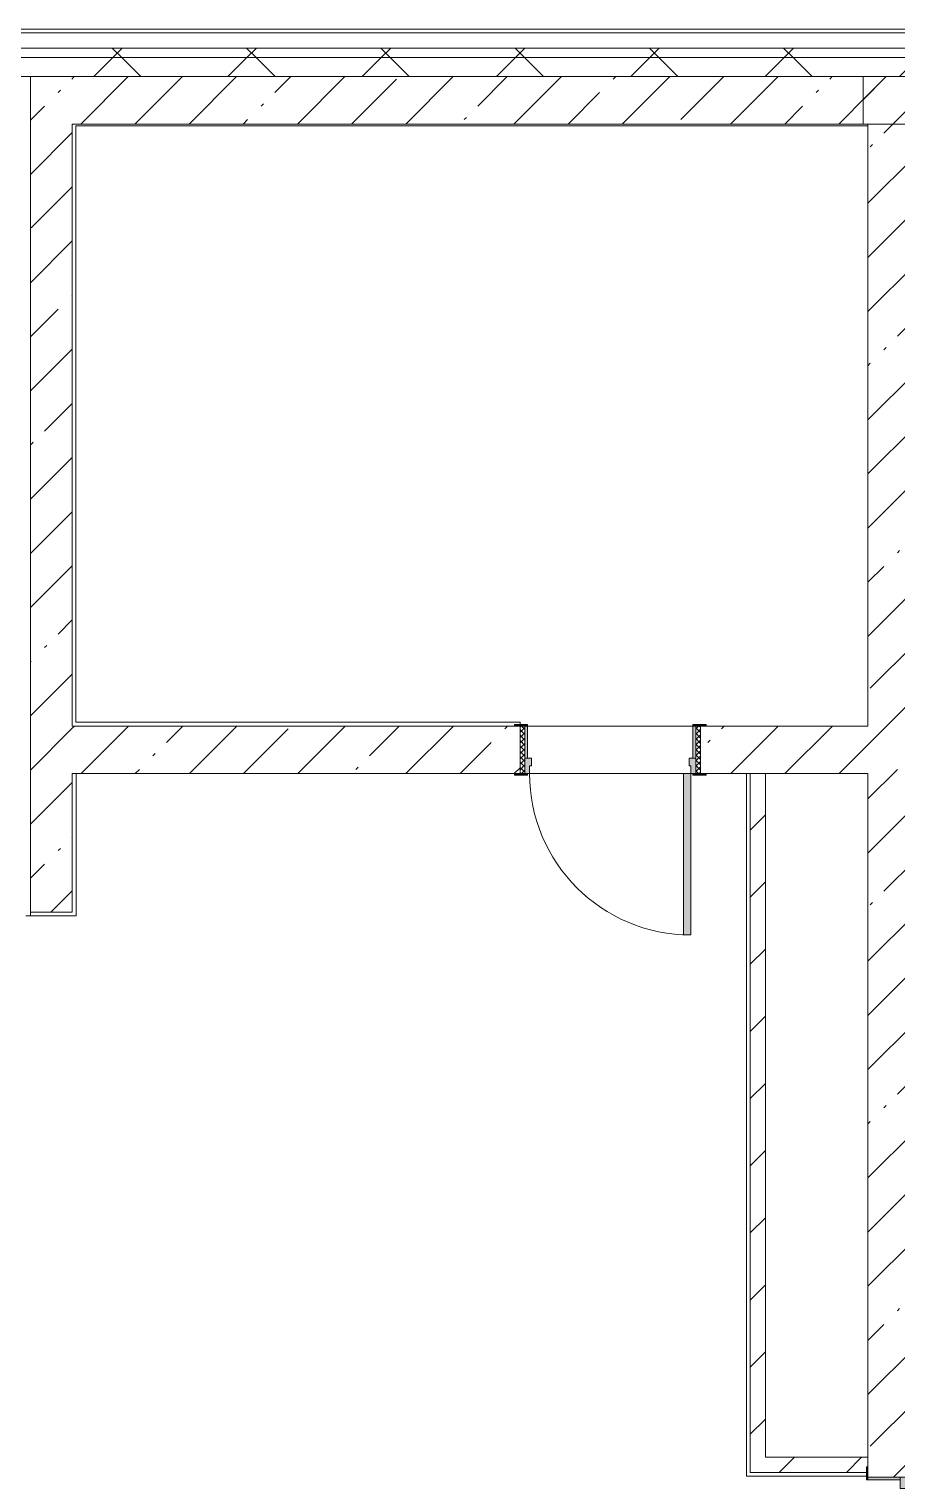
# Model space of a CAD drawing. Header units: millimetres. Extents: x 35316 to 242799, y -8553 to 29000.
# Drawn here: x 192669 to 197239, y 19695 to 27350 of the extents above; entities that cross this region are included whole.
import ezdxf

# ---------------------------------------------------------------- set-up
doc = ezdxf.new("R2010")
doc.units = ezdxf.units.MM
for name, color, linetype, lineweight, true_color in [('A-DOOR-3', 7, 'Continuous', 5, 0xaaaaaa), ('A-DOOR-4', 7, 'Continuous', 5, 0xe2e2e2), ('A-DOOR-FRAM-2', 7, 'Continuous', 5, 0xe2e2e2), ('A-DOOR-FRAM-3', 7, 'Continuous', 5, 0xaaaaaa), ('A-FLOR-3', 7, 'Continuous', 5, 0xaaaaaa)]:
    doc.layers.add(name, color=color, linetype=linetype, lineweight=lineweight, true_color=true_color)
for name, color, linetype, lineweight in [('A-WALL', 7, 'Continuous', 9), ('A-WALL-2', 7, 'Continuous', 5), ('I-WALL-5', 7, 'Continuous', 5)]:
    doc.layers.add(name, color=color, linetype=linetype, lineweight=lineweight)
pattern_1 = [(45, (107926.8, 0), (-353.5534, 353.5534), []), (135, (107926.8, 0), (-353.5534, -353.5534), [])]
pattern_2 = [(45, (107926.8, 0), (-285.1231, 285.1231), []), (45, (108211.92, 0), (-285.1231, 285.1231), [504.031, -100.806, 16.764, -84.042])]
pattern_3 = [(45, (107926.8, 0), (-176.7767, 176.7767), [])]

# ---------------------------------------------------------------- blocks, each defined once
blk = doc.blocks.new('110_Дверь_СКБ_2Ст - Д-1_л_Лестничная клетка EIS60 2-32359692-3_3_2_птичка')
at = {"layer": 'A-DOOR-4'}
for points in [[(662.5, 1025), (612.5, 1025), (612.5, 125), (662.5, 125)], [(-587.5, 525), (-637.5, 525), (-637.5, 125), (-587.5, 125)], [(712.5, -125), (712.5, 45), (697.5, 45), (697.5, -125)]]:
    blk.add_hatch(color=256, dxfattribs=at).paths.add_polyline_path(points)
h = blk.add_hatch(color=256, dxfattribs=at)
h.paths.add_polyline_path([(712.5, 125), (662.5, 125), (662.5, 75), (652.5, 75), (652.5, 45), (712.5, 45)])
h.paths.add_polyline_path([(-627.5, 45), (-627.5, 75), (-637.5, 75), (-637.5, 125), (-687.5, 125), (-687.5, 45)])
at = {"layer": 'A-DOOR-FRAM-2'}
for points in [[(-672.5, 125), (-672.5, 133), (-742.5, 133), (-742.5, 125)], [(767.5, 125), (767.5, 133), (697.5, 133), (697.5, 125)], [(-672.5, -125), (-672.5, 45), (-687.5, 45), (-687.5, -125)], [(-672.5, -133), (-672.5, -125), (-742.5, -125), (-742.5, -133)], [(767.5, -133), (767.5, -125), (697.5, -125), (697.5, -133)]]:
    blk.add_hatch(color=256, dxfattribs=at).paths.add_polyline_path(points)
at = {"layer": 'A-DOOR-3'}
for p, q in [((662.5, 1025), (612.5, 1025)), ((612.5, 1025), (612.5, 125)), ((662.5, 125), (662.5, 1025)), ((-637.5, 525), (-637.5, 125)), ((-587.5, 525), (-637.5, 525)), ((-587.5, 125), (-587.5, 525)), ((-637.5, 125), (-587.5, 125)), ((612.5, 125), (662.5, 125))]:
    blk.add_line(p, q, dxfattribs=at)
for centre, radius, start, end in [((662.5, 125), 900, 90, 180), ((-637.5, 125), 400, 360, 90)]:
    blk.add_arc(centre, radius, start, end, dxfattribs=at)
at = {"layer": 'A-DOOR-FRAM-3'}
for p, q in [((-672.5, 133), (-742.5, 133)), ((-742.5, 133), (-742.5, 125)), ((-742.5, 125), (-672.5, 125)), ((-637.5, 125), (-687.5, 125)), ((-687.5, 125), (-687.5, 45)), ((-672.5, 125), (-672.5, 133)), ((-637.5, 75), (-637.5, 125)), ((662.5, 125), (662.5, 75)), ((712.5, 125), (662.5, 125)), ((767.5, 133), (697.5, 133)), ((697.5, 133), (697.5, 125)), ((697.5, 125), (767.5, 125)), ((712.5, 45), (712.5, 125)), ((767.5, 125), (767.5, 133)), ((-687.5, 45), (-627.5, 45)), ((-672.5, 45), (-687.5, 45)), ((-687.5, 45), (-687.5, -125)), ((-672.5, -125), (-672.5, 45)), ((-627.5, 75), (-637.5, 75)), ((-627.5, 45), (-627.5, 75)), ((662.5, 75), (652.5, 75)), ((652.5, 75), (652.5, 45)), ((652.5, 45), (712.5, 45)), ((712.5, 45), (697.5, 45)), ((697.5, 45), (697.5, -125)), ((712.5, -125), (712.5, 45)), ((-672.5, -125), (-742.5, -125)), ((-742.5, -125), (-742.5, -133)), ((-742.5, -133), (-672.5, -133)), ((-687.5, -125), (-672.5, -125)), ((-672.5, -133), (-672.5, -125)), ((697.5, -125), (712.5, -125)), ((767.5, -125), (697.5, -125)), ((697.5, -125), (697.5, -133)), ((697.5, -133), (767.5, -133)), ((767.5, -133), (767.5, -125))]:
    blk.add_line(p, q, dxfattribs=at)
blk = doc.blocks.new('110_Дверь_СКБ_1Ст_Внутренняя1 - Д-8а 950x2100h _книгохранилище_ огнестойкая дверь_-32656878-3_3_2_птичка')
at = {"layer": 'A-DOOR-3'}
h = blk.add_hatch(dxfattribs=at)
h.set_pattern_fill('FP_193', color=256, style=0, pattern_type=2)
h.set_pattern_definition([(225, (1826.41, -189.685), (-14.14214, 14.14214), []), (135, (1826.41, -189.685), (14.14214, 14.14214), [])])
h.paths.add_polyline_path([(487.5, -125), (487.5, 125), (462.5, 125), (462.5, -125)])
at = {"layer": 'A-DOOR-4'}
h = blk.add_hatch(color=256, dxfattribs=at)
h.paths.add_polyline_path([(-437.5, -125), (-412.5, -125), (-412.5, -85), (-402.5, -85), (-402.5, -45), (-437.5, -45)])
h.paths.add_polyline_path([(462.5, -125), (462.5, -45), (427.5, -45), (427.5, -85), (437.5, -85), (437.5, -125)])
at = {"layer": 'A-DOOR-FRAM-2'}
for points in [[(-422.5, 125), (-422.5, 133), (-492.5, 133), (-492.5, 125)], [(-422.5, -45), (-422.5, 125), (-437.5, 125), (-437.5, -45)], [(517.5, 125), (517.5, 133), (447.5, 133), (447.5, 125)], [(462.5, -45), (462.5, 125), (447.5, 125), (447.5, -45)], [(-422.5, -133), (-422.5, -125), (-492.5, -125), (-492.5, -133)], [(437.5, -975), (437.5, -125), (397.5, -125), (397.5, -975)], [(517.5, -133), (517.5, -125), (447.5, -125), (447.5, -133)]]:
    blk.add_hatch(color=256, dxfattribs=at).paths.add_polyline_path(points)
at = {"layer": 'A-DOOR-FRAM-3'}
h = blk.add_hatch(dxfattribs=at)
h.set_pattern_fill('FP_194', color=256, style=0, pattern_type=2)
h.set_pattern_definition([(315, (-296.384, -189.685), (-14.1421, -14.1421), []), (225, (-296.384, -189.685), (-14.1421, 14.1421), [])])
h.paths.add_polyline_path([(-437.5, -125), (-437.5, 125), (-462.5, 125), (-462.5, -125)])
at = {"layer": 'A-DOOR-3'}
for p, q in [((397.5, -125), (437.5, -125)), ((397.5, -975), (397.5, -125)), ((437.5, -125), (437.5, -975)), ((437.5, -975), (397.5, -975))]:
    blk.add_line(p, q, dxfattribs=at)
blk.add_arc((437.5, -125), 850, 180, 270, dxfattribs=at)
at = {"layer": 'A-DOOR-FRAM-3'}
for p, q in [((-492.5, 133), (-422.5, 133)), ((-492.5, 125), (-492.5, 133)), ((-422.5, 125), (-492.5, 125)), ((-462.5, 125), (-437.5, 125)), ((-462.5, -125), (-462.5, 125)), ((-437.5, 125), (-437.5, -125)), ((-437.5, 125), (-422.5, 125)), ((-437.5, -45), (-437.5, 125)), ((-422.5, 133), (-422.5, 125)), ((-422.5, 125), (-422.5, -45)), ((447.5, 125), (447.5, 133)), ((447.5, 133), (517.5, 133)), ((447.5, -45), (447.5, 125)), ((447.5, 125), (462.5, 125)), ((517.5, 125), (447.5, 125)), ((462.5, -125), (462.5, 125)), ((462.5, 125), (487.5, 125)), ((462.5, 125), (462.5, -45)), ((487.5, 125), (487.5, -125)), ((517.5, 133), (517.5, 125)), ((-437.5, -45), (-402.5, -45)), ((-437.5, -125), (-437.5, -45)), ((-422.5, -45), (-437.5, -45)), ((-402.5, -45), (-402.5, -85)), ((427.5, -45), (462.5, -45)), ((427.5, -85), (427.5, -45)), ((462.5, -45), (447.5, -45)), ((462.5, -45), (462.5, -125)), ((-492.5, -125), (-422.5, -125)), ((-492.5, -133), (-492.5, -125)), ((-422.5, -133), (-492.5, -133)), ((-437.5, -125), (-462.5, -125)), ((-437.5, -124), (-422.5, -124)), ((-437.5, -125), (-437.5, -124)), ((-412.5, -125), (-437.5, -125)), ((-422.5, -125), (-437.5, -125)), ((-422.5, -124), (-422.5, -125)), ((-422.5, -125), (-422.5, -133)), ((-412.5, -85), (-412.5, -125)), ((-402.5, -85), (-412.5, -85)), ((437.5, -85), (427.5, -85)), ((437.5, -125), (437.5, -85)), ((462.5, -125), (437.5, -125)), ((447.5, -125), (447.5, -124)), ((447.5, -124), (462.5, -124)), ((462.5, -125), (447.5, -125)), ((447.5, -133), (447.5, -125)), ((447.5, -125), (517.5, -125)), ((517.5, -133), (447.5, -133)), ((462.5, -124), (462.5, -125)), ((487.5, -125), (462.5, -125)), ((517.5, -125), (517.5, -133))]:
    blk.add_line(p, q, dxfattribs=at)

msp = doc.modelspace()

# ---------------------------------------------------------------- hatches: boundary and pattern name
at = {"layer": 'A-WALL-2'}
h = msp.add_hatch(dxfattribs=at)
h.set_pattern_fill('FP_112', color=256, style=0, pattern_type=2)
h.set_pattern_definition(pattern_1)
h.paths.add_polyline_path([(201136.8, 27200), (201136.8, 27250), (192496.8, 27250), (192496.8, 27200), (201086.8, 27200)])
h = msp.add_hatch(dxfattribs=at)
h.set_pattern_fill('FP_112', color=256, style=0, pattern_type=2)
h.set_pattern_definition(pattern_1)
h.paths.add_polyline_path([(201086.8, 27100), (201086.8, 27200), (192496.8, 27200), (192496.8, 27100), (201029.1, 27100)])
at = {"layer": 'I-WALL-5'}
h = msp.add_hatch(dxfattribs=at)
h.set_pattern_fill('FP_108', color=256, style=0, pattern_type=2)
h.set_pattern_definition(pattern_2)
h.paths.add_polyline_path([(196790.2, 26850), (197086.8, 26850), (197086.8, 27100), (192676.8, 27100), (192676.8, 26850), (192896.8, 26850)])
h = msp.add_hatch(dxfattribs=at)
h.set_pattern_fill('FP_108', color=256, style=0, pattern_type=2)
h.set_pattern_definition(pattern_2)
h.paths.add_polyline_path([(200736.8, 26850), (200736.8, 27100), (197061.8, 27100), (197061.8, 26850), (198909.7, 26850)])
h = msp.add_hatch(dxfattribs=at)
h.set_pattern_fill('FP_108', color=256, style=0, pattern_type=2)
h.set_pattern_definition(pattern_2)
h.paths.add_polyline_path([(197336.8, 17270), (197336.8, 18325), (197086.8, 18325), (197086.8, 17270)])
h.paths.add_polyline_path([(197086.8, 19725), (197336.8, 19725), (197336.8, 27100), (197086.8, 27100), (197086.8, 19750)])
h = msp.add_hatch(dxfattribs=at)
h.set_pattern_fill('FP_108', color=256, style=0, pattern_type=2)
h.set_pattern_definition(pattern_2)
h.paths.add_polyline_path([(192676.8, 22700), (192896.8, 22700), (192896.8, 26850), (192676.8, 26850), (192676.8, 24578.7)])
h = msp.add_hatch(dxfattribs=at)
h.set_pattern_fill('FP_108', color=256, style=0, pattern_type=2)
h.set_pattern_definition(pattern_2)
h.paths.add_polyline_path([(196546.8, 23430), (197086.8, 23430), (197086.8, 23680), (196204.8, 23680), (196204.8, 23430), (196466.8, 23430)])
h.paths.add_polyline_path([(194670.8, 23430), (195254.8, 23430), (195254.8, 23680), (192896.8, 23680), (192896.8, 23430)])
h = msp.add_hatch(dxfattribs=at)
h.set_pattern_fill('FP_113', color=256, style=0, pattern_type=2)
h.set_pattern_definition(pattern_3)
h.paths.add_polyline_path([(196546.8, 19750), (196546.8, 23430), (196466.8, 23430), (196466.8, 19750)])
h = msp.add_hatch(dxfattribs=at)
h.set_pattern_fill('FP_113', color=256, style=0, pattern_type=2)
h.set_pattern_definition(pattern_3)
h.paths.add_polyline_path([(196546.8, 19750), (197078.8, 19750), (197078.8, 19780), (197086.8, 19780), (197086.8, 19830), (196546.8, 19830)])

# ---------------------------------------------------------------- linework, layer by layer
at = {"layer": 'A-FLOR-3'}
for p, q in [((197086.8, 26840), (192914.8, 26840)), ((192914.8, 26840), (192914.8, 23700)), ((192914.8, 23700), (195254.8, 23700)), ((195254.8, 23700), (195254.8, 23688)), ((192916.8, 23430), (192916.8, 22680)), ((196446.8, 19730), (196446.8, 23430)), ((192916.8, 22680), (192651.4, 22680)), ((192676.8, 22700), (192676.8, 22680)), ((197078.8, 19730), (196446.8, 19730))]:
    msp.add_line(p, q, dxfattribs=at)
at = {"layer": 'A-WALL'}
for p, q in [((201216.8, 27330), (188276.8, 27330)), ((201136.8, 27250), (188276.8, 27250)), ((201086.8, 27200), (188276.8, 27200)), ((196546.8, 23430), (196466.8, 23430)), ((197086.8, 19780), (197086.8, 19830))]:
    msp.add_line(p, q, dxfattribs=at)
at = {"layer": 'A-WALL-2'}
for p, q in [((201236.8, 27350), (184276.8, 27350)), ((188576.8, 27100), (200736.8, 27100))]:
    msp.add_line(p, q, dxfattribs=at)
at = {"layer": 'I-WALL-5'}
for p, q in [((192676.8, 27100), (192676.8, 22700)), ((197086.8, 27100), (192676.8, 27100)), ((200736.8, 27100), (197061.8, 27100)), ((197061.8, 27100), (197061.8, 26850)), ((192896.8, 23680), (192896.8, 26850)), ((192896.8, 26850), (197086.8, 26850)), ((197061.8, 26850), (200736.8, 26850)), ((197086.8, 26850), (197086.8, 23680)), ((195224.8, 23680), (192896.8, 23680)), ((195294.8, 23680), (196164.8, 23680)), ((197086.8, 23680), (196234.8, 23680)), ((192896.8, 22700), (192896.8, 23430)), ((192896.8, 23430), (195224.8, 23430)), ((196114.8, 23430), (195304.8, 23430)), ((196234.8, 23430), (196466.8, 23430)), ((196466.8, 23430), (196466.8, 19750)), ((196546.8, 19830), (196546.8, 23430)), ((196546.8, 23430), (197086.8, 23430)), ((197086.8, 23430), (197086.8, 19830)), ((192676.8, 22700), (192896.8, 22700)), ((197086.8, 19830), (196546.8, 19830)), ((196466.8, 19750), (197078.8, 19750))]:
    msp.add_line(p, q, dxfattribs=at)

# ---------------------------------------------------------------- block references
at = {"layer": 'A-DOOR-3'}
msp.add_blockref('110_Дверь_СКБ_1Ст_Внутренняя1 - Д-8а 950x2100h _книгохранилище_ огнестойкая дверь_-32656878-3_3_2_птичка', (195717.3, 23555), dxfattribs=at)
at = {"layer": 'A-DOOR-3', "rotation": 269.9999999999998}
msp.add_blockref('110_Дверь_СКБ_2Ст - Д-1_л_Лестничная клетка EIS60 2-32359692-3_3_2_птичка', (197211.8, 19037.5), dxfattribs=at)

doc.saveas('drawing.dxf')
